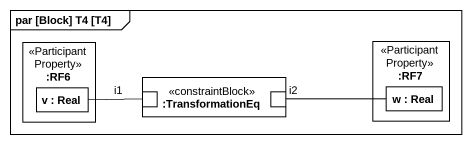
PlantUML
@startuml
mainframe par [Block] T4 [T4]
rectangle ":RF6" as RF6 <<ParticipantProperty>> {
  rectangle "v : Real" as v
}
rectangle ":RF7" as RF7 <<ParticipantProperty>> {
  rectangle "w : Real" as w
}
rectangle ":TransformationEq" as TransformationEq <<constraintBlock>> {
  port i1
  port i2
}
v -right- i1
w -left- i2
@enduml
